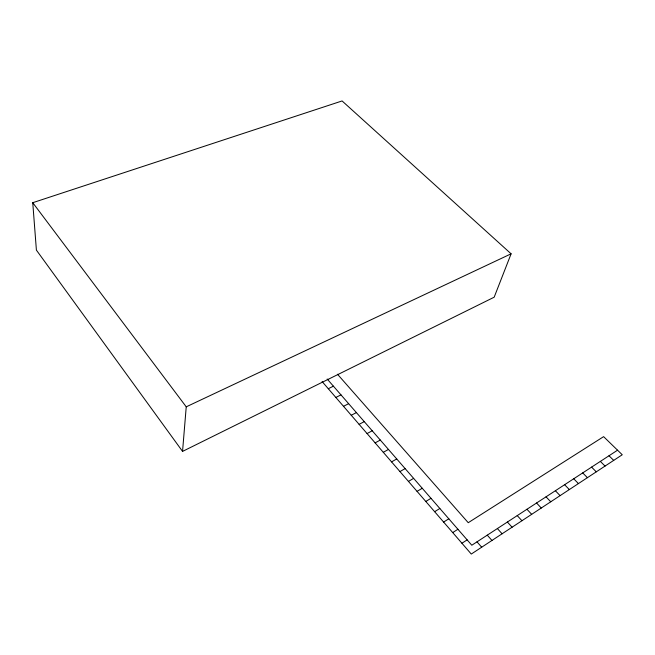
<?xml version="1.0" encoding="UTF-8"?>
<svg xmlns="http://www.w3.org/2000/svg" width="655" height="655" viewBox="0 0 655 655"><rect width="100%" height="100%" fill="white"/><g stroke="black" fill="none" stroke-linecap="round" stroke-linejoin="round"><path stroke-width="0.98" d="M182.548 451.401L186.233 406.829L32.75 202.698L342.09 100.944L511.105 253.812L494.181 297.19L182.548 451.401L36.402 250.12L32.75 202.698M617.55 450.19L471.813 545.23L327.181 379.016M461.931 543.241L467.146 539.867M452.703 532.581L457.919 529.265M443.607 522.06L448.822 518.801M434.633 511.686L439.841 508.485M425.791 501.46L430.99 498.316M417.063 491.365L422.254 488.27M408.45 481.409L413.632 478.371M399.951 471.584L405.134 468.595M391.567 461.881L396.742 458.95M383.298 452.318L388.464 449.436M375.127 442.878L380.285 440.045M367.07 433.561L372.22 430.777M359.112 424.358L364.262 421.624M351.26 415.278L356.402 412.593M343.515 406.313L348.64 403.668M335.859 397.462L340.977 394.867M328.302 388.726L333.411 386.172M186.233 406.829L511.105 253.812M609.003 455.765L613.702 460.383M600.348 461.407L605.056 466.073M591.58 467.121L596.287 471.837M582.704 472.91L587.412 477.675M573.715 478.772L578.422 483.587M564.61 484.708L569.318 489.572M555.383 490.726L560.091 495.647M546.033 496.826L550.749 501.796M536.56 502.999L541.276 508.026M526.964 509.262L531.672 514.339M517.237 515.6L521.945 520.733M507.379 522.027L512.087 527.218M497.391 528.544L502.098 533.792M487.263 535.151L491.962 540.457M337.481 374.226L468.243 522.698L603.615 436.648L622.25 454.758L471.281 554.056L322.104 381.562M476.996 541.849L481.695 547.212"/></g></svg>
